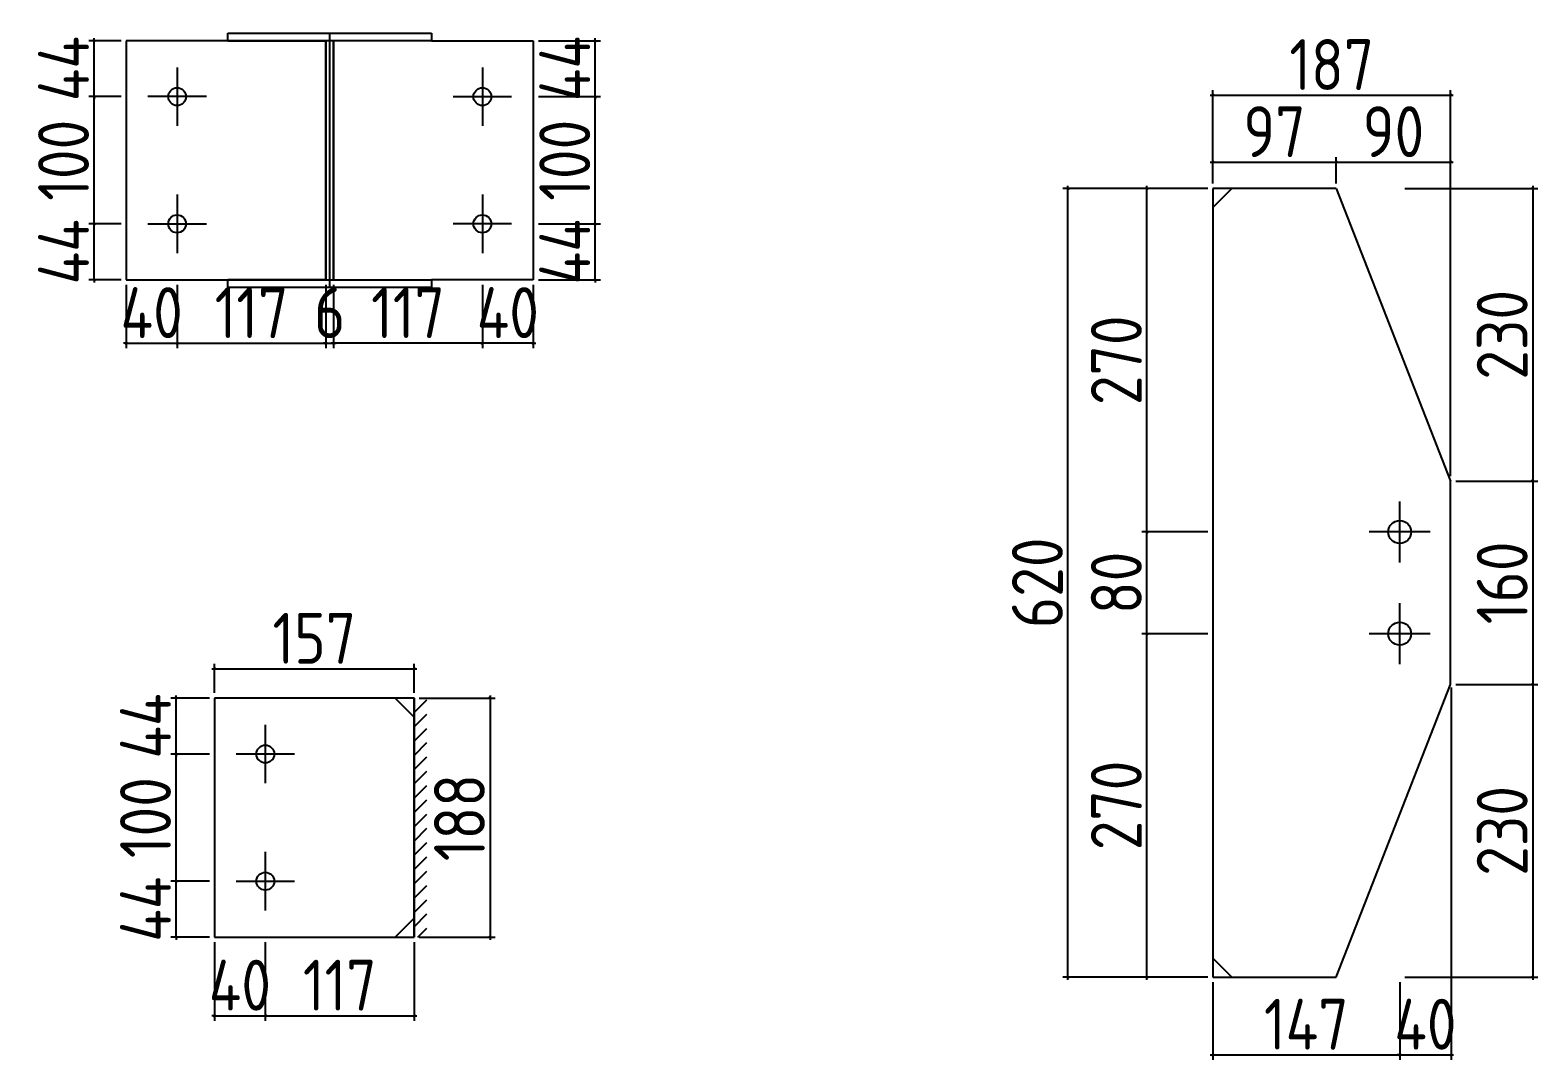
# Model space of a CAD drawing. Extents: x 102162 to 621267, y -39398 to 328893.
# Drawn here: x 307635 to 313561, y 238400 to 242448 of the extents above; entities that cross this region are included whole.
import ezdxf

# ---------------------------------------------------------------- set-up
doc = ezdxf.new("R2010")
doc.units = 0
doc.header["$LTSCALE"] = 1000
doc.header["$MEASUREMENT"] = 0
doc.styles.get("Standard").update_dxf_attribs({"font": 'gbenor.shx', "bigfont": 'gbcbig.shx'})
doc.dimstyles.get("Standard").update_dxf_attribs({"dimscale": 100, "dimtxt": 3.5, "dimasz": 1, "dimexe": 2.5, "dimexo": 3, "dimgap": 1.5, "dimtad": 1, "dimdec": 0, "dimzin": 0, "dimdsep": 46, "dimtxsty": 'Standard', "dimblk": 'ARCHTICK', "dimcen": 0.09, "dimadec": 0, "dimazin": 0, "dimtfac": 1, "dimtdec": 0, "dimtix": 1, "dimtmove": 2, "dimatfit": 3, "dimfxl": 1, "dimtolj": 1, "dimtzin": 0, "dimarcsym": 0})

# ---------------------------------------------------------------- blocks, each defined once
blk = doc.blocks.new('_ArchTick')
at = {"color": 0, "linetype": 'ByBlock', "const_width": 0.4}
blk.add_lwpolyline([(-0.5, -0.5), (0.5, 0.5)], dxfattribs=at)
blk = doc.blocks.new('*D6078')
at = {"color": 0, "lineweight": -2}
for p, q in [((308012.3, 241446.7), (308012.3, 241197.6)), ((308212.3, 241446.7), (308212.3, 241197.6)), ((308012.3, 241217.6), (308002.3, 241217.6)), ((308012.3, 241217.6), (308212.3, 241217.6)), ((308212.3, 241217.6), (308222.3, 241217.6))]:
    blk.add_line(p, q, dxfattribs=at)
at = {"layer": 'Defpoints', "color": 0}
for p in [(308012.3, 241466.7), (308212.3, 241466.7), (308212.3, 241217.6)]:
    blk.add_point(p, dxfattribs=at)
at = {"color": 0, "lineweight": -2, "xscale": 10, "yscale": 10, "zscale": 10}
blk.add_blockref('_ArchTick', (308012.3, 241217.6), dxfattribs=at)
at = {"color": 0, "lineweight": -2, "xscale": 10, "yscale": 10, "zscale": 10, "rotation": 180}
blk.add_blockref('_ArchTick', (308212.3, 241217.6), dxfattribs=at)
at = {"color": 0, "insert": (308112.3, 241337.6), "char_height": 200, "attachment_point": 5}
blk.add_mtext('\\A1;40', dxfattribs=at)
blk = doc.blocks.new('*D6079')
at = {"color": 0, "lineweight": -2}
for p, q in [((308212.3, 241446.7), (308212.3, 241197.6)), ((308797.3, 241446.7), (308797.3, 241197.6)), ((308202.3, 241217.6), (308807.3, 241217.6))]:
    blk.add_line(p, q, dxfattribs=at)
at = {"layer": 'Defpoints', "color": 0}
for p in [(308212.3, 241466.7), (308797.3, 241466.7), (308797.3, 241217.6)]:
    blk.add_point(p, dxfattribs=at)
at = {"color": 0, "lineweight": -2, "xscale": 10, "yscale": 10, "zscale": 10, "rotation": 180}
blk.add_blockref('_ArchTick', (308212.3, 241217.6), dxfattribs=at)
at = {"color": 0, "lineweight": -2, "xscale": 10, "yscale": 10, "zscale": 10}
blk.add_blockref('_ArchTick', (308797.3, 241217.6), dxfattribs=at)
at = {"color": 0, "insert": (308504.8, 241337.6), "char_height": 200, "attachment_point": 5}
blk.add_mtext('\\A1;117', dxfattribs=at)
blk = doc.blocks.new('*D6080')
at = {"color": 0, "lineweight": -2}
for p, q in [((308797.3, 241446.7), (308797.3, 241197.6)), ((308827.3, 241446.7), (308827.3, 241197.6)), ((308797.3, 241217.6), (308787.3, 241217.6)), ((308797.3, 241217.6), (308827.3, 241217.6)), ((308827.3, 241217.6), (308837.3, 241217.6))]:
    blk.add_line(p, q, dxfattribs=at)
at = {"layer": 'Defpoints', "color": 0}
for p in [(308797.3, 241466.7), (308827.3, 241466.7), (308827.3, 241217.6)]:
    blk.add_point(p, dxfattribs=at)
at = {"color": 0, "lineweight": -2, "xscale": 10, "yscale": 10, "zscale": 10}
blk.add_blockref('_ArchTick', (308797.3, 241217.6), dxfattribs=at)
at = {"color": 0, "lineweight": -2, "xscale": 10, "yscale": 10, "zscale": 10, "rotation": 180}
blk.add_blockref('_ArchTick', (308827.3, 241217.6), dxfattribs=at)
at = {"color": 0, "insert": (308812.3, 241337.6), "char_height": 200, "attachment_point": 5}
blk.add_mtext('\\A1;6', dxfattribs=at)
blk = doc.blocks.new('*D6081')
at = {"color": 0, "lineweight": -2}
for p, q in [((307992.3, 241686.7), (307866, 241686.7)), ((307886, 241686.7), (307886, 241696.7)), ((307886, 241466.7), (307886, 241686.7)), ((307992.3, 241466.7), (307866, 241466.7)), ((307886, 241466.7), (307886, 241456.7))]:
    blk.add_line(p, q, dxfattribs=at)
at = {"layer": 'Defpoints', "color": 0}
for p in [(307886, 241686.7), (308012.3, 241686.7), (308012.3, 241466.7)]:
    blk.add_point(p, dxfattribs=at)
at = {"color": 0, "lineweight": -2, "xscale": 10, "yscale": 10, "zscale": 10}
for p, rotation in [((307886, 241686.7), 270), ((307886, 241466.7), 90)]:
    blk.add_blockref('_ArchTick', p, dxfattribs=dict(at, rotation=rotation))
at = {"color": 0, "insert": (307766, 241576.7), "char_height": 200, "attachment_point": 5, "rotation": 90}
blk.add_mtext('\\A1;44', dxfattribs=at)
blk = doc.blocks.new('*D6082')
at = {"color": 0, "lineweight": -2}
for p, q in [((307992.3, 242186.7), (307866, 242186.7)), ((307886, 241676.7), (307886, 242196.7)), ((307992.3, 241686.7), (307866, 241686.7))]:
    blk.add_line(p, q, dxfattribs=at)
at = {"layer": 'Defpoints', "color": 0}
for p in [(307886, 242186.7), (308012.3, 242186.7), (308012.3, 241686.7)]:
    blk.add_point(p, dxfattribs=at)
at = {"color": 0, "lineweight": -2, "xscale": 10, "yscale": 10, "zscale": 10}
for p, rotation in [((307886, 242186.7), 90), ((307886, 241686.7), 270)]:
    blk.add_blockref('_ArchTick', p, dxfattribs=dict(at, rotation=rotation))
at = {"color": 0, "insert": (307766, 241936.7), "char_height": 200, "attachment_point": 5, "rotation": 90}
blk.add_mtext('\\A1;100', dxfattribs=at)
blk = doc.blocks.new('*D6083')
at = {"color": 0, "lineweight": -2}
for p, q in [((307992.3, 242406.7), (307866, 242406.7)), ((307886, 242406.7), (307886, 242416.7)), ((307886, 242186.7), (307886, 242406.7)), ((307992.3, 242186.7), (307866, 242186.7)), ((307886, 242186.7), (307886, 242176.7))]:
    blk.add_line(p, q, dxfattribs=at)
at = {"layer": 'Defpoints', "color": 0}
for p in [(307886, 242406.7), (308012.3, 242406.7), (308012.3, 242186.7)]:
    blk.add_point(p, dxfattribs=at)
at = {"color": 0, "lineweight": -2, "xscale": 10, "yscale": 10, "zscale": 10}
for p, rotation in [((307886, 242406.7), 270), ((307886, 242186.7), 90)]:
    blk.add_blockref('_ArchTick', p, dxfattribs=dict(at, rotation=rotation))
at = {"color": 0, "insert": (307766, 242296.7), "char_height": 200, "attachment_point": 5, "rotation": 90}
blk.add_mtext('\\A1;44', dxfattribs=at)
blk = doc.blocks.new('*D6084')
at = {"color": 0, "lineweight": -2}
for p, q in [((309412.3, 241446.7), (309412.3, 241197.6)), ((309612.3, 241446.7), (309612.3, 241197.6)), ((309412.3, 241217.6), (309402.3, 241217.6)), ((309612.3, 241217.6), (309412.3, 241217.6)), ((309612.3, 241217.6), (309622.3, 241217.6))]:
    blk.add_line(p, q, dxfattribs=at)
at = {"layer": 'Defpoints', "color": 0}
for p in [(309412.3, 241466.7), (309612.3, 241466.7), (309412.3, 241217.6)]:
    blk.add_point(p, dxfattribs=at)
at = {"color": 0, "lineweight": -2, "xscale": 10, "yscale": 10, "zscale": 10}
blk.add_blockref('_ArchTick', (309412.3, 241217.6), dxfattribs=at)
at = {"color": 0, "lineweight": -2, "xscale": 10, "yscale": 10, "zscale": 10, "rotation": 180}
blk.add_blockref('_ArchTick', (309612.3, 241217.6), dxfattribs=at)
at = {"color": 0, "insert": (309512.3, 241337.6), "char_height": 200, "attachment_point": 5}
blk.add_mtext('\\A1;40', dxfattribs=at)
blk = doc.blocks.new('*D6085')
at = {"color": 0, "lineweight": -2}
for p, q in [((308827.3, 241446.7), (308827.3, 241197.6)), ((309412.3, 241446.7), (309412.3, 241197.6)), ((309422.3, 241217.6), (308817.3, 241217.6))]:
    blk.add_line(p, q, dxfattribs=at)
at = {"layer": 'Defpoints', "color": 0}
for p in [(308827.3, 241466.7), (309412.3, 241466.7), (308827.3, 241217.6)]:
    blk.add_point(p, dxfattribs=at)
at = {"color": 0, "lineweight": -2, "xscale": 10, "yscale": 10, "zscale": 10, "rotation": 180}
blk.add_blockref('_ArchTick', (308827.3, 241217.6), dxfattribs=at)
at = {"color": 0, "lineweight": -2, "xscale": 10, "yscale": 10, "zscale": 10}
blk.add_blockref('_ArchTick', (309412.3, 241217.6), dxfattribs=at)
at = {"color": 0, "insert": (309119.8, 241337.6), "char_height": 200, "attachment_point": 5}
blk.add_mtext('\\A1;117', dxfattribs=at)
blk = doc.blocks.new('*D6086')
at = {"color": 0, "lineweight": -2}
for p, q in [((309632.3, 241686.7), (309876, 241686.7)), ((309856, 241686.7), (309856, 241696.7)), ((309856, 241466.7), (309856, 241686.7)), ((309632.3, 241466.7), (309876, 241466.7)), ((309856, 241466.7), (309856, 241456.7))]:
    blk.add_line(p, q, dxfattribs=at)
at = {"layer": 'Defpoints', "color": 0}
for p in [(309612.3, 241686.7), (309856, 241686.7), (309612.3, 241466.7)]:
    blk.add_point(p, dxfattribs=at)
at = {"color": 0, "lineweight": -2, "xscale": 10, "yscale": 10, "zscale": 10}
for p, rotation in [((309856, 241686.7), 270), ((309856, 241466.7), 90)]:
    blk.add_blockref('_ArchTick', p, dxfattribs=dict(at, rotation=rotation))
at = {"color": 0, "insert": (309736, 241576.7), "char_height": 200, "attachment_point": 5, "rotation": 90}
blk.add_mtext('\\A1;44', dxfattribs=at)
blk = doc.blocks.new('*D6087')
at = {"color": 0, "lineweight": -2}
for p, q in [((309632.3, 242186.7), (309876, 242186.7)), ((309856, 241676.7), (309856, 242196.7)), ((309632.3, 241686.7), (309876, 241686.7))]:
    blk.add_line(p, q, dxfattribs=at)
at = {"layer": 'Defpoints', "color": 0}
for p in [(309612.3, 242186.7), (309856, 242186.7), (309612.3, 241686.7)]:
    blk.add_point(p, dxfattribs=at)
at = {"color": 0, "lineweight": -2, "xscale": 10, "yscale": 10, "zscale": 10}
for p, rotation in [((309856, 242186.7), 90), ((309856, 241686.7), 270)]:
    blk.add_blockref('_ArchTick', p, dxfattribs=dict(at, rotation=rotation))
at = {"color": 0, "insert": (309736, 241936.7), "char_height": 200, "attachment_point": 5, "rotation": 90}
blk.add_mtext('\\A1;100', dxfattribs=at)
blk = doc.blocks.new('*D6088')
at = {"color": 0, "lineweight": -2}
for p, q in [((309632.3, 242406.7), (309876, 242406.7)), ((309856, 242406.7), (309856, 242416.7)), ((309856, 242186.7), (309856, 242406.7)), ((309632.3, 242186.7), (309876, 242186.7)), ((309856, 242186.7), (309856, 242176.7))]:
    blk.add_line(p, q, dxfattribs=at)
at = {"layer": 'Defpoints', "color": 0}
for p in [(309612.3, 242406.7), (309856, 242406.7), (309612.3, 242186.7)]:
    blk.add_point(p, dxfattribs=at)
at = {"color": 0, "lineweight": -2, "xscale": 10, "yscale": 10, "zscale": 10}
for p, rotation in [((309856, 242406.7), 270), ((309856, 242186.7), 90)]:
    blk.add_blockref('_ArchTick', p, dxfattribs=dict(at, rotation=rotation))
at = {"color": 0, "insert": (309736, 242296.7), "char_height": 200, "attachment_point": 5, "rotation": 90}
blk.add_mtext('\\A1;44', dxfattribs=at)
blk = doc.blocks.new('*D6093')
at = {"color": 0, "lineweight": -2}
for p, q in [((308359.1, 238862.6), (308359.1, 238554.1)), ((308559.1, 238862.6), (308559.1, 238554.1)), ((308359.1, 238574.1), (308349.1, 238574.1)), ((308359.1, 238574.1), (308559.1, 238574.1)), ((308559.1, 238574.1), (308569.1, 238574.1))]:
    blk.add_line(p, q, dxfattribs=at)
at = {"layer": 'Defpoints', "color": 0}
for p in [(308359.1, 238882.6), (308559.1, 238882.6), (308559.1, 238574.1)]:
    blk.add_point(p, dxfattribs=at)
at = {"color": 0, "lineweight": -2, "xscale": 10, "yscale": 10, "zscale": 10}
blk.add_blockref('_ArchTick', (308359.1, 238574.1), dxfattribs=at)
at = {"color": 0, "lineweight": -2, "xscale": 10, "yscale": 10, "zscale": 10, "rotation": 180}
blk.add_blockref('_ArchTick', (308559.1, 238574.1), dxfattribs=at)
at = {"color": 0, "insert": (308459.1, 238694.1), "char_height": 200, "attachment_point": 5}
blk.add_mtext('\\A1;40', dxfattribs=at)
blk = doc.blocks.new('*D6094')
at = {"color": 0, "lineweight": -2}
for p, q in [((308559.1, 238862.6), (308559.1, 238554.1)), ((309144.1, 238862.6), (309144.1, 238554.1)), ((308549.1, 238574.1), (309154.1, 238574.1))]:
    blk.add_line(p, q, dxfattribs=at)
at = {"layer": 'Defpoints', "color": 0}
for p in [(308559.1, 238882.6), (309144.1, 238882.6), (309144.1, 238574.1)]:
    blk.add_point(p, dxfattribs=at)
at = {"color": 0, "lineweight": -2, "xscale": 10, "yscale": 10, "zscale": 10, "rotation": 180}
blk.add_blockref('_ArchTick', (308559.1, 238574.1), dxfattribs=at)
at = {"color": 0, "lineweight": -2, "xscale": 10, "yscale": 10, "zscale": 10}
blk.add_blockref('_ArchTick', (309144.1, 238574.1), dxfattribs=at)
at = {"color": 0, "insert": (308851.6, 238694.1), "char_height": 200, "attachment_point": 5}
blk.add_mtext('\\A1;117', dxfattribs=at)
blk = doc.blocks.new('*D6095')
at = {"color": 0, "lineweight": -2}
for p, q in [((308359.1, 239842.6), (308359.1, 239957.5)), ((309144.1, 239842.6), (309144.1, 239957.5)), ((308349.1, 239937.5), (309154.1, 239937.5))]:
    blk.add_line(p, q, dxfattribs=at)
at = {"layer": 'Defpoints', "color": 0}
for p in [(309144.1, 239937.5), (308359.1, 239822.6), (309144.1, 239822.6)]:
    blk.add_point(p, dxfattribs=at)
at = {"color": 0, "lineweight": -2, "xscale": 10, "yscale": 10, "zscale": 10, "rotation": 180}
blk.add_blockref('_ArchTick', (308359.1, 239937.5), dxfattribs=at)
at = {"color": 0, "lineweight": -2, "xscale": 10, "yscale": 10, "zscale": 10}
blk.add_blockref('_ArchTick', (309144.1, 239937.5), dxfattribs=at)
at = {"color": 0, "insert": (308751.6, 240057.5), "char_height": 200, "attachment_point": 5}
blk.add_mtext('\\A1;157', dxfattribs=at)
blk = doc.blocks.new('*D6096')
at = {"color": 0, "lineweight": -2}
for p, q in [((308339.1, 239102.6), (308188.1, 239102.6)), ((308208.1, 239102.6), (308208.1, 239112.6)), ((308208.1, 238882.6), (308208.1, 239102.6)), ((308339.1, 238882.6), (308188.1, 238882.6)), ((308208.1, 238882.6), (308208.1, 238872.6))]:
    blk.add_line(p, q, dxfattribs=at)
at = {"layer": 'Defpoints', "color": 0}
for p in [(308208.1, 239102.6), (308359.1, 239102.6), (308359.1, 238882.6)]:
    blk.add_point(p, dxfattribs=at)
at = {"color": 0, "lineweight": -2, "xscale": 10, "yscale": 10, "zscale": 10}
for p, rotation in [((308208.1, 239102.6), 270), ((308208.1, 238882.6), 90)]:
    blk.add_blockref('_ArchTick', p, dxfattribs=dict(at, rotation=rotation))
at = {"color": 0, "insert": (308088.1, 238992.6), "char_height": 200, "attachment_point": 5, "rotation": 90}
blk.add_mtext('\\A1;44', dxfattribs=at)
blk = doc.blocks.new('*D6097')
at = {"color": 0, "lineweight": -2}
for p, q in [((308339.1, 239602.6), (308188.1, 239602.6)), ((308208.1, 239092.6), (308208.1, 239612.6)), ((308339.1, 239102.6), (308188.1, 239102.6))]:
    blk.add_line(p, q, dxfattribs=at)
at = {"layer": 'Defpoints', "color": 0}
for p in [(308208.1, 239602.6), (308359.1, 239602.6), (308359.1, 239102.6)]:
    blk.add_point(p, dxfattribs=at)
at = {"color": 0, "lineweight": -2, "xscale": 10, "yscale": 10, "zscale": 10}
for p, rotation in [((308208.1, 239602.6), 90), ((308208.1, 239102.6), 270)]:
    blk.add_blockref('_ArchTick', p, dxfattribs=dict(at, rotation=rotation))
at = {"color": 0, "insert": (308088.1, 239352.6), "char_height": 200, "attachment_point": 5, "rotation": 90}
blk.add_mtext('\\A1;100', dxfattribs=at)
blk = doc.blocks.new('*D6098')
at = {"color": 0, "lineweight": -2}
for p, q in [((308339.1, 239822.6), (308188.1, 239822.6)), ((308208.1, 239822.6), (308208.1, 239832.6)), ((308208.1, 239602.6), (308208.1, 239822.6)), ((308339.1, 239602.6), (308188.1, 239602.6)), ((308208.1, 239602.6), (308208.1, 239592.6))]:
    blk.add_line(p, q, dxfattribs=at)
at = {"layer": 'Defpoints', "color": 0}
for p in [(308208.1, 239822.6), (308359.1, 239822.6), (308359.1, 239602.6)]:
    blk.add_point(p, dxfattribs=at)
at = {"color": 0, "lineweight": -2, "xscale": 10, "yscale": 10, "zscale": 10}
for p, rotation in [((308208.1, 239822.6), 270), ((308208.1, 239602.6), 90)]:
    blk.add_blockref('_ArchTick', p, dxfattribs=dict(at, rotation=rotation))
at = {"color": 0, "insert": (308088.1, 239712.6), "char_height": 200, "attachment_point": 5, "rotation": 90}
blk.add_mtext('\\A1;44', dxfattribs=at)
blk = doc.blocks.new('*D6099')
at = {"color": 0, "lineweight": -2}
for p, q in [((309164.1, 239822.6), (309462.3, 239822.6)), ((309442.3, 239832.6), (309442.3, 238872.6)), ((309164.1, 238882.6), (309462.3, 238882.6))]:
    blk.add_line(p, q, dxfattribs=at)
at = {"layer": 'Defpoints', "color": 0}
for p in [(309144.1, 239822.6), (309144.1, 238882.6), (309442.3, 238882.6)]:
    blk.add_point(p, dxfattribs=at)
at = {"color": 0, "lineweight": -2, "xscale": 10, "yscale": 10, "zscale": 10}
for p, rotation in [((309442.3, 239822.6), 90), ((309442.3, 238882.6), 270)]:
    blk.add_blockref('_ArchTick', p, dxfattribs=dict(at, rotation=rotation))
at = {"color": 0, "insert": (309322.3, 239352.6), "char_height": 200, "attachment_point": 5, "rotation": 90}
blk.add_mtext('\\A1;188', dxfattribs=at)
blk = doc.blocks.new('*D6061')
at = {"color": 0, "lineweight": -2}
for p, q in [((312283.2, 238705.5), (312283.2, 238400.5)), ((313018.2, 238705.5), (313018.2, 238400.5)), ((312273.2, 238420.5), (313028.2, 238420.5))]:
    blk.add_line(p, q, dxfattribs=at)
at = {"layer": 'Defpoints', "color": 0}
for p in [(312283.2, 238725.5), (313018.2, 238725.5), (313018.2, 238420.5)]:
    blk.add_point(p, dxfattribs=at)
at = {"color": 0, "lineweight": -2, "xscale": 10, "yscale": 10, "zscale": 10, "rotation": 180}
blk.add_blockref('_ArchTick', (312283.2, 238420.5), dxfattribs=at)
at = {"color": 0, "lineweight": -2, "xscale": 10, "yscale": 10, "zscale": 10}
blk.add_blockref('_ArchTick', (313018.2, 238420.5), dxfattribs=at)
at = {"color": 0, "insert": (312650.7, 238540.5), "char_height": 200, "attachment_point": 5}
blk.add_mtext('\\A1;147', dxfattribs=at)
blk = doc.blocks.new('*D6029')
at = {"color": 0, "lineweight": -2}
for p, q in [((313219.6, 239864), (313219.6, 238400.5)), ((313018.2, 238705.5), (313018.2, 238400.5)), ((313018.2, 238420.5), (313008.2, 238420.5)), ((313018.2, 238420.5), (313219.6, 238420.5)), ((313219.6, 238420.5), (313229.6, 238420.5))]:
    blk.add_line(p, q, dxfattribs=at)
at = {"layer": 'Defpoints', "color": 0}
for p in [(313219.6, 239884), (313018.2, 238725.5), (313219.6, 238420.5)]:
    blk.add_point(p, dxfattribs=at)
at = {"color": 0, "lineweight": -2, "xscale": 10, "yscale": 10, "zscale": 10}
blk.add_blockref('_ArchTick', (313018.2, 238420.5), dxfattribs=at)
at = {"color": 0, "lineweight": -2, "xscale": 10, "yscale": 10, "zscale": 10, "rotation": 180}
blk.add_blockref('_ArchTick', (313219.6, 238420.5), dxfattribs=at)
at = {"color": 0, "insert": (313118.9, 238540.5), "char_height": 200, "attachment_point": 5}
blk.add_mtext('\\A1;40', dxfattribs=at)
blk = doc.blocks.new('*D6030')
at = {"color": 0, "lineweight": -2}
for p, q in [((312263.2, 240075.5), (312004.3, 240075.5)), ((312024.3, 238715.5), (312024.3, 240085.5)), ((312263.2, 238725.5), (312004.3, 238725.5))]:
    blk.add_line(p, q, dxfattribs=at)
at = {"layer": 'Defpoints', "color": 0}
for p in [(312024.3, 240075.5), (312283.2, 240075.5), (312283.2, 238725.5)]:
    blk.add_point(p, dxfattribs=at)
at = {"color": 0, "lineweight": -2, "xscale": 10, "yscale": 10, "zscale": 10}
for p, rotation in [((312024.3, 240075.5), 90), ((312024.3, 238725.5), 270)]:
    blk.add_blockref('_ArchTick', p, dxfattribs=dict(at, rotation=rotation))
at = {"color": 0, "insert": (311904.3, 239400.5), "char_height": 200, "attachment_point": 5, "rotation": 90}
blk.add_mtext('\\A1;270', dxfattribs=at)
blk = doc.blocks.new('*D6031')
at = {"color": 0, "lineweight": -2}
for p, q in [((312263.2, 240475.5), (312004.3, 240475.5)), ((312024.3, 240065.5), (312024.3, 240485.5)), ((312263.2, 240075.5), (312004.3, 240075.5))]:
    blk.add_line(p, q, dxfattribs=at)
at = {"layer": 'Defpoints', "color": 0}
for p in [(312024.3, 240475.5), (312283.2, 240475.5), (312283.2, 240075.5)]:
    blk.add_point(p, dxfattribs=at)
at = {"color": 0, "lineweight": -2, "xscale": 10, "yscale": 10, "zscale": 10}
for p, rotation in [((312024.3, 240475.5), 90), ((312024.3, 240075.5), 270)]:
    blk.add_blockref('_ArchTick', p, dxfattribs=dict(at, rotation=rotation))
at = {"color": 0, "insert": (311904.3, 240275.5), "char_height": 200, "attachment_point": 5, "rotation": 90}
blk.add_mtext('\\A1;80', dxfattribs=at)
blk = doc.blocks.new('*D6062')
at = {"color": 0, "lineweight": -2}
for p, q in [((312263.2, 241825.5), (312004.3, 241825.5)), ((312024.3, 240465.5), (312024.3, 241835.5)), ((312263.2, 240475.5), (312004.3, 240475.5))]:
    blk.add_line(p, q, dxfattribs=at)
at = {"layer": 'Defpoints', "color": 0}
for p in [(312024.3, 241825.5), (312283.2, 241825.5), (312283.2, 240475.5)]:
    blk.add_point(p, dxfattribs=at)
at = {"color": 0, "lineweight": -2, "xscale": 10, "yscale": 10, "zscale": 10}
for p, rotation in [((312024.3, 241825.5), 90), ((312024.3, 240475.5), 270)]:
    blk.add_blockref('_ArchTick', p, dxfattribs=dict(at, rotation=rotation))
at = {"color": 0, "insert": (311904.3, 241150.5), "char_height": 200, "attachment_point": 5, "rotation": 90}
blk.add_mtext('\\A1;270', dxfattribs=at)
blk = doc.blocks.new('*D6063')
at = {"color": 0, "lineweight": -2}
for p, q in [((312263.2, 241825.5), (311693.9, 241825.5)), ((311713.9, 238715.5), (311713.9, 241835.5)), ((312263.2, 238725.5), (311693.9, 238725.5))]:
    blk.add_line(p, q, dxfattribs=at)
at = {"layer": 'Defpoints', "color": 0}
for p in [(311713.9, 241825.5), (312283.2, 241825.5), (312283.2, 238725.5)]:
    blk.add_point(p, dxfattribs=at)
at = {"color": 0, "lineweight": -2, "xscale": 10, "yscale": 10, "zscale": 10}
for p, rotation in [((311713.9, 241825.5), 90), ((311713.9, 238725.5), 270)]:
    blk.add_blockref('_ArchTick', p, dxfattribs=dict(at, rotation=rotation))
at = {"color": 0, "insert": (311593.9, 240275.5), "char_height": 200, "attachment_point": 5, "rotation": 90}
blk.add_mtext('\\A1;620', dxfattribs=at)
blk = doc.blocks.new('*D6032')
at = {"color": 0, "lineweight": -2}
for p, q in [((312283.2, 241845.5), (312283.2, 242212.7)), ((313218.2, 240695.5), (313218.2, 242212.7)), ((312273.2, 242192.7), (313228.2, 242192.7))]:
    blk.add_line(p, q, dxfattribs=at)
at = {"layer": 'Defpoints', "color": 0}
for p in [(313218.2, 242192.7), (312283.2, 241825.5), (313218.2, 240675.5)]:
    blk.add_point(p, dxfattribs=at)
at = {"color": 0, "lineweight": -2, "xscale": 10, "yscale": 10, "zscale": 10, "rotation": 180}
blk.add_blockref('_ArchTick', (312283.2, 242192.7), dxfattribs=at)
at = {"color": 0, "lineweight": -2, "xscale": 10, "yscale": 10, "zscale": 10}
blk.add_blockref('_ArchTick', (313218.2, 242192.7), dxfattribs=at)
at = {"color": 0, "insert": (312750.7, 242312.7), "char_height": 200, "attachment_point": 5}
blk.add_mtext('\\A1;187', dxfattribs=at)
blk = doc.blocks.new('*D6033')
at = {"color": 0, "lineweight": -2}
for p, q in [((313038.2, 241825.5), (313560.9, 241825.5)), ((313540.9, 241835.5), (313540.9, 240665.5)), ((313238.2, 240675.5), (313560.9, 240675.5))]:
    blk.add_line(p, q, dxfattribs=at)
at = {"layer": 'Defpoints', "color": 0}
for p in [(313018.2, 241825.5), (313218.2, 240675.5), (313540.9, 240675.5)]:
    blk.add_point(p, dxfattribs=at)
at = {"color": 0, "lineweight": -2, "xscale": 10, "yscale": 10, "zscale": 10}
for p, rotation in [((313540.9, 241825.5), 90), ((313540.9, 240675.5), 270)]:
    blk.add_blockref('_ArchTick', p, dxfattribs=dict(at, rotation=rotation))
at = {"color": 0, "insert": (313420.9, 241250.5), "char_height": 200, "attachment_point": 5, "rotation": 90}
blk.add_mtext('\\A1;230', dxfattribs=at)
blk = doc.blocks.new('*D6034')
at = {"color": 0, "lineweight": -2}
for p, q in [((313238.2, 240675.5), (313560.9, 240675.5)), ((313540.9, 240685.5), (313540.9, 239865.5)), ((313238.2, 239875.5), (313560.9, 239875.5))]:
    blk.add_line(p, q, dxfattribs=at)
at = {"layer": 'Defpoints', "color": 0}
for p in [(313218.2, 240675.5), (313218.2, 239875.5), (313540.9, 239875.5)]:
    blk.add_point(p, dxfattribs=at)
at = {"color": 0, "lineweight": -2, "xscale": 10, "yscale": 10, "zscale": 10}
for p, rotation in [((313540.9, 240675.5), 90), ((313540.9, 239875.5), 270)]:
    blk.add_blockref('_ArchTick', p, dxfattribs=dict(at, rotation=rotation))
at = {"color": 0, "insert": (313420.9, 240275.5), "char_height": 200, "attachment_point": 5, "rotation": 90}
blk.add_mtext('\\A1;160', dxfattribs=at)
blk = doc.blocks.new('*D6035')
at = {"color": 0, "lineweight": -2}
for p, q in [((313238.2, 239875.5), (313560.9, 239875.5)), ((313540.9, 239885.5), (313540.9, 238715.5)), ((313038.2, 238725.5), (313560.9, 238725.5))]:
    blk.add_line(p, q, dxfattribs=at)
at = {"layer": 'Defpoints', "color": 0}
for p in [(313218.2, 239875.5), (313018.2, 238725.5), (313540.9, 238725.5)]:
    blk.add_point(p, dxfattribs=at)
at = {"color": 0, "lineweight": -2, "xscale": 10, "yscale": 10, "zscale": 10}
for p, rotation in [((313540.9, 239875.5), 90), ((313540.9, 238725.5), 270)]:
    blk.add_blockref('_ArchTick', p, dxfattribs=dict(at, rotation=rotation))
at = {"color": 0, "insert": (313420.9, 239300.5), "char_height": 200, "attachment_point": 5, "rotation": 90}
blk.add_mtext('\\A1;230', dxfattribs=at)
blk = doc.blocks.new('*D6064')
at = {"color": 0, "lineweight": -2}
for p, q in [((312273.2, 241929.1), (312778.2, 241929.1)), ((312283.2, 241845.5), (312283.2, 241949.1)), ((312768.2, 241845.5), (312768.2, 241949.1))]:
    blk.add_line(p, q, dxfattribs=at)
at = {"layer": 'Defpoints', "color": 0}
for p in [(312768.2, 241929.1), (312283.2, 241825.5), (312768.2, 241825.5)]:
    blk.add_point(p, dxfattribs=at)
at = {"color": 0, "lineweight": -2, "xscale": 10, "yscale": 10, "zscale": 10, "rotation": 180}
blk.add_blockref('_ArchTick', (312283.2, 241929.1), dxfattribs=at)
at = {"color": 0, "lineweight": -2, "xscale": 10, "yscale": 10, "zscale": 10}
blk.add_blockref('_ArchTick', (312768.2, 241929.1), dxfattribs=at)
at = {"color": 0, "insert": (312525.7, 242049.1), "char_height": 200, "attachment_point": 5}
blk.add_mtext('\\A1;97', dxfattribs=at)
blk = doc.blocks.new('*D6065')
at = {"color": 0, "lineweight": -2}
for p, q in [((312758.2, 241929.1), (313228.2, 241929.1)), ((312768.2, 241845.5), (312768.2, 241949.1)), ((313218.2, 240695.5), (313218.2, 241949.1))]:
    blk.add_line(p, q, dxfattribs=at)
at = {"layer": 'Defpoints', "color": 0}
for p in [(313218.2, 241929.1), (312768.2, 241825.5), (313218.2, 240675.5)]:
    blk.add_point(p, dxfattribs=at)
at = {"color": 0, "lineweight": -2, "xscale": 10, "yscale": 10, "zscale": 10, "rotation": 180}
blk.add_blockref('_ArchTick', (312768.2, 241929.1), dxfattribs=at)
at = {"color": 0, "lineweight": -2, "xscale": 10, "yscale": 10, "zscale": 10}
blk.add_blockref('_ArchTick', (313218.2, 241929.1), dxfattribs=at)
at = {"color": 0, "insert": (312993.2, 242049.1), "char_height": 200, "attachment_point": 5}
blk.add_mtext('\\A1;90', dxfattribs=at)

msp = doc.modelspace()

# ---------------------------------------------------------------- hatches: boundary and pattern name
h = msp.add_hatch()
h.set_pattern_fill('ANSI31', color=256, scale=25, style=0)
h.set_pattern_definition([(45, (-907609.51, -249811.696), (-28.0633004, 28.0633004), [])])
h.paths.add_polyline_path([(309194.1, 239822.6), (309144.1, 239822.6), (309144.1, 238882.6), (309194.1, 238882.6)])

# ---------------------------------------------------------------- linework, layer by layer
at = {"color": 2}
for p, q in [((308412.3, 242406.7), (308012.3, 242406.7)), ((308012.3, 242406.7), (308012.3, 241466.7)), ((308412.3, 242406.7), (308797.3, 242406.7)), ((308797.3, 242406.7), (308797.3, 241466.7)), ((308812.3, 241436.7), (308812.3, 242436.7)), ((308827.3, 241466.7), (308827.3, 242406.7)), ((309212.3, 242406.7), (308827.3, 242406.7)), ((308827.3, 242406.7), (308827.3, 241466.7)), ((309212.3, 242406.7), (309612.3, 242406.7)), ((309612.3, 242406.7), (309612.3, 241466.7)), ((308212.3, 242301.7), (308212.3, 242071.7)), ((309412.3, 242301.7), (309412.3, 242071.7)), ((308327.3, 242186.7), (308097.3, 242186.7)), ((309297.3, 242186.7), (309527.3, 242186.7)), ((308212.3, 241801.7), (308212.3, 241571.7)), ((309412.3, 241801.7), (309412.3, 241571.7)), ((312283.2, 241825.5), (312283.2, 238725.5)), ((312768.2, 241825.5), (312283.2, 241825.5)), ((312358.2, 241825.5), (312283.2, 241750.5)), ((308097.3, 241686.7), (308327.3, 241686.7)), ((309527.3, 241686.7), (309297.3, 241686.7)), ((308012.3, 241466.7), (308412.3, 241466.7)), ((308797.3, 241466.7), (308412.3, 241466.7)), ((308827.3, 241466.7), (309212.3, 241466.7)), ((309612.3, 241466.7), (309212.3, 241466.7)), ((313218.2, 239875.5), (313218.2, 240675.5)), ((313018.2, 240355.5), (313018.2, 240595.5)), ((313138.2, 240475.5), (312898.2, 240475.5)), ((313018.2, 239955.5), (313018.2, 240195.5)), ((313138.2, 240075.5), (312898.2, 240075.5)), ((309144.1, 239822.6), (308359.1, 239822.6)), ((308359.1, 239822.6), (308359.1, 238882.6)), ((309144.1, 239822.6), (309144.1, 238882.6)), ((308559.1, 239717.6), (308559.1, 239487.6)), ((308674.1, 239602.6), (308444.1, 239602.6)), ((308559.1, 239217.6), (308559.1, 238987.6)), ((308444.1, 239102.6), (308674.1, 239102.6)), ((308359.1, 238882.6), (309144.1, 238882.6)), ((312283.2, 238800.5), (312358.2, 238725.5)), ((312283.2, 238725.5), (312768.2, 238725.5))]:
    msp.add_line(p, q, dxfattribs=at)
at = {"color": 6}
for p, q in [((308412.3, 242406.7), (308412.3, 242436.7)), ((308412.3, 242436.7), (308812.3, 242436.7)), ((309212.3, 242406.7), (308412.3, 242406.7)), ((308797.3, 241466.7), (308797.3, 242406.7)), ((308812.3, 242436.7), (309212.3, 242436.7)), ((308827.3, 241466.7), (308827.3, 242406.7)), ((309212.3, 242436.7), (309212.3, 242406.7)), ((308412.3, 241436.7), (308412.3, 241466.7)), ((308412.3, 241466.7), (309212.3, 241466.7)), ((308812.3, 241436.7), (308412.3, 241436.7)), ((309212.3, 241436.7), (308812.3, 241436.7)), ((309212.3, 241466.7), (309212.3, 241436.7)), ((309144.1, 238882.6), (309144.1, 239822.6))]:
    msp.add_line(p, q, dxfattribs=at)
for p, q in [((312768.2, 241825.5), (313218.2, 240675.5)), ((312768.2, 238725.5), (313218.2, 239875.5)), ((309069.1, 239822.6), (309144.1, 239747.6)), ((309069.1, 238882.6), (309144.1, 238957.6))]:
    msp.add_line(p, q)
at = {"color": 2}
for centre, radius in [((308212.3, 242186.7), 35), ((309412.3, 242186.7), 35), ((308212.3, 241686.7), 35), ((309412.3, 241686.7), 35), ((313018.2, 240475.5), 45), ((313018.2, 240075.5), 45), ((308559.1, 239602.6), 35), ((308559.1, 239102.6), 35)]:
    msp.add_circle(centre, radius, dxfattribs=at)

# ---------------------------------------------------------------- dimensions: what is measured, and where the dimension line sits
at = {"color": 4}
for base, p1, p2, angle, picture, middle in [((307886, 242406.7), (308012.3, 242186.7), (308012.3, 242406.7), 90, '*D6083', (307766, 242296.7)), ((309856, 242406.7), (309612.3, 242186.7), (309612.3, 242406.7), 90, '*D6088', (309736, 242296.7)), ((307886, 242186.7), (308012.3, 241686.7), (308012.3, 242186.7), 90, '*D6082', (307766, 241936.7)), ((309856, 242186.7), (309612.3, 241686.7), (309612.3, 242186.7), 90, '*D6087', (309736, 241936.7)), ((312024.3, 241825.5), (312283.2, 240475.5), (312283.2, 241825.5), 90, '*D6062', (311904.3, 241150.5)), ((313540.9, 240675.5), (313018.2, 241825.5), (313218.2, 240675.5), 90, '*D6033', (313420.9, 241250.5)), ((307886, 241686.7), (308012.3, 241466.7), (308012.3, 241686.7), 90, '*D6081', (307766, 241576.7)), ((309856, 241686.7), (309612.3, 241466.7), (309612.3, 241686.7), 90, '*D6086', (309736, 241576.7)), ((308827.3, 241217.6), (309412.3, 241466.7), (308827.3, 241466.7), 180, '*D6085', (309119.8, 241337.6)), ((309412.3, 241217.6), (309612.3, 241466.7), (309412.3, 241466.7), 180, '*D6084', (309512.3, 241337.6)), ((313540.9, 239875.5), (313218.2, 240675.5), (313218.2, 239875.5), 90, '*D6034', (313420.9, 240275.5)), ((312024.3, 240475.5), (312283.2, 240075.5), (312283.2, 240475.5), 90, '*D6031', (311904.3, 240275.5)), ((312024.3, 240075.5), (312283.2, 238725.5), (312283.2, 240075.5), 90, '*D6030', (311904.3, 239400.5)), ((308208.1, 239822.6), (308359.1, 239602.6), (308359.1, 239822.6), 90, '*D6098', (308088.1, 239712.6)), ((313540.9, 238725.5), (313218.2, 239875.5), (313018.2, 238725.5), 90, '*D6035', (313420.9, 239300.5)), ((308208.1, 239602.6), (308359.1, 239102.6), (308359.1, 239602.6), 90, '*D6097', (308088.1, 239352.6)), ((308208.1, 239102.6), (308359.1, 238882.6), (308359.1, 239102.6), 90, '*D6096', (308088.1, 238992.6))]:
    dim = msp.add_linear_dim(base=base, p1=p1, p2=p2, angle=angle, dimstyle='Standard', override={"dimtxt": 2, "dimasz": 0.1, "dimexe": 0.2, "dimexo": 0.2, "dimgap": 0.2, "dimlfac": 0.2, "dimdle": 0.1}, dxfattribs=at)
    dim.commit()
    dim.dimension.update_dxf_attribs({"geometry": picture, "text_midpoint": middle})
for base, p1, p2, picture, middle in [((313218.2, 242192.7), (312283.2, 241825.5), (313218.2, 240675.5), '*D6032', (312750.7, 242312.7)), ((312768.2, 241929.1), (312283.2, 241825.5), (312768.2, 241825.5), '*D6064', (312525.7, 242049.1)), ((313218.2, 241929.1), (312768.2, 241825.5), (313218.2, 240675.5), '*D6065', (312993.2, 242049.1)), ((308212.3, 241217.6), (308012.3, 241466.7), (308212.3, 241466.7), '*D6078', (308112.3, 241337.6)), ((308797.3, 241217.6), (308212.3, 241466.7), (308797.3, 241466.7), '*D6079', (308504.8, 241337.6)), ((308827.3, 241217.6), (308797.3, 241466.7), (308827.3, 241466.7), '*D6080', (308812.3, 241337.6)), ((313219.6, 238420.5), (313018.2, 238725.5), (313219.6, 239884), '*D6029', (313118.9, 238540.5)), ((308559.1, 238574.1), (308359.1, 238882.6), (308559.1, 238882.6), '*D6093', (308459.1, 238694.1)), ((309144.1, 238574.1), (308559.1, 238882.6), (309144.1, 238882.6), '*D6094', (308851.6, 238694.1)), ((313018.2, 238420.5), (312283.2, 238725.5), (313018.2, 238725.5), '*D6061', (312650.7, 238540.5))]:
    dim = msp.add_linear_dim(base=base, p1=p1, p2=p2, dimstyle='Standard', override={"dimtxt": 2, "dimasz": 0.1, "dimexe": 0.2, "dimexo": 0.2, "dimgap": 0.2, "dimlfac": 0.2, "dimdle": 0.1}, dxfattribs=at)
    dim.commit()
    dim.dimension.update_dxf_attribs({"geometry": picture, "text_midpoint": middle})
for p1, p2, distance, picture, middle in [((312283.2, 238725.5), (312283.2, 241825.5), 569.3, '*D6063', (311593.9, 240275.5)), ((308359.1, 239822.6), (309144.1, 239822.6), 114.9, '*D6095', (308751.6, 240057.5)), ((309144.1, 239822.6), (309144.1, 238882.6), 298.2, '*D6099', (309322.3, 239352.6))]:
    dim = msp.add_aligned_dim(p1=p1, p2=p2, distance=distance, dimstyle='Standard', override={"dimtxt": 2, "dimasz": 0.1, "dimexe": 0.2, "dimexo": 0.2, "dimgap": 0.2, "dimlfac": 0.2, "dimdle": 0.1}, dxfattribs=at)
    dim.commit()
    dim.dimension.update_dxf_attribs({"geometry": picture, "text_midpoint": middle})

doc.saveas('drawing.dxf')
